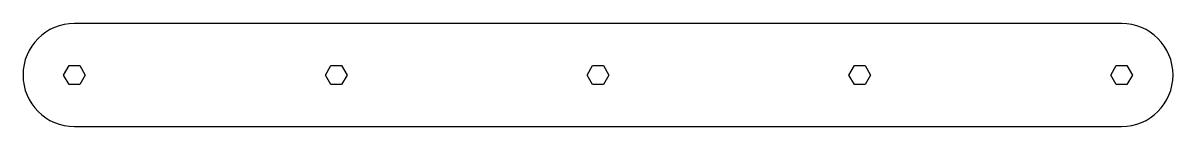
# Model space of a CAD drawing. Header units: millimetres. Extents: x 11 to 319, y -47 to -20.
import ezdxf

# ---------------------------------------------------------------- set-up
doc = ezdxf.new("R2010")
doc.units = ezdxf.units.MM

msp = doc.modelspace()

# ---------------------------------------------------------------- linework, layer by layer
msp.add_lwpolyline([(305, -47.25, 1), (305, -19.75), (25, -19.75, 1), (25, -47.25)], format="xyb", close=True)
for points in [[(27.89, -33.5), (26.44, -36), (23.56, -36), (22.11, -33.5), (23.56, -31), (26.44, -31)], [(97.89, -33.5), (96.44, -36), (93.56, -36), (92.11, -33.5), (93.56, -31), (96.44, -31)], [(167.89, -33.5), (166.44, -36), (163.56, -36), (162.11, -33.5), (163.56, -31), (166.44, -31)], [(237.89, -33.5), (236.44, -36), (233.56, -36), (232.11, -33.5), (233.56, -31), (236.44, -31)], [(307.89, -33.5), (306.44, -36), (303.56, -36), (302.11, -33.5), (303.56, -31), (306.44, -31)]]:
    msp.add_lwpolyline(points, close=True)

doc.saveas('drawing.dxf')
